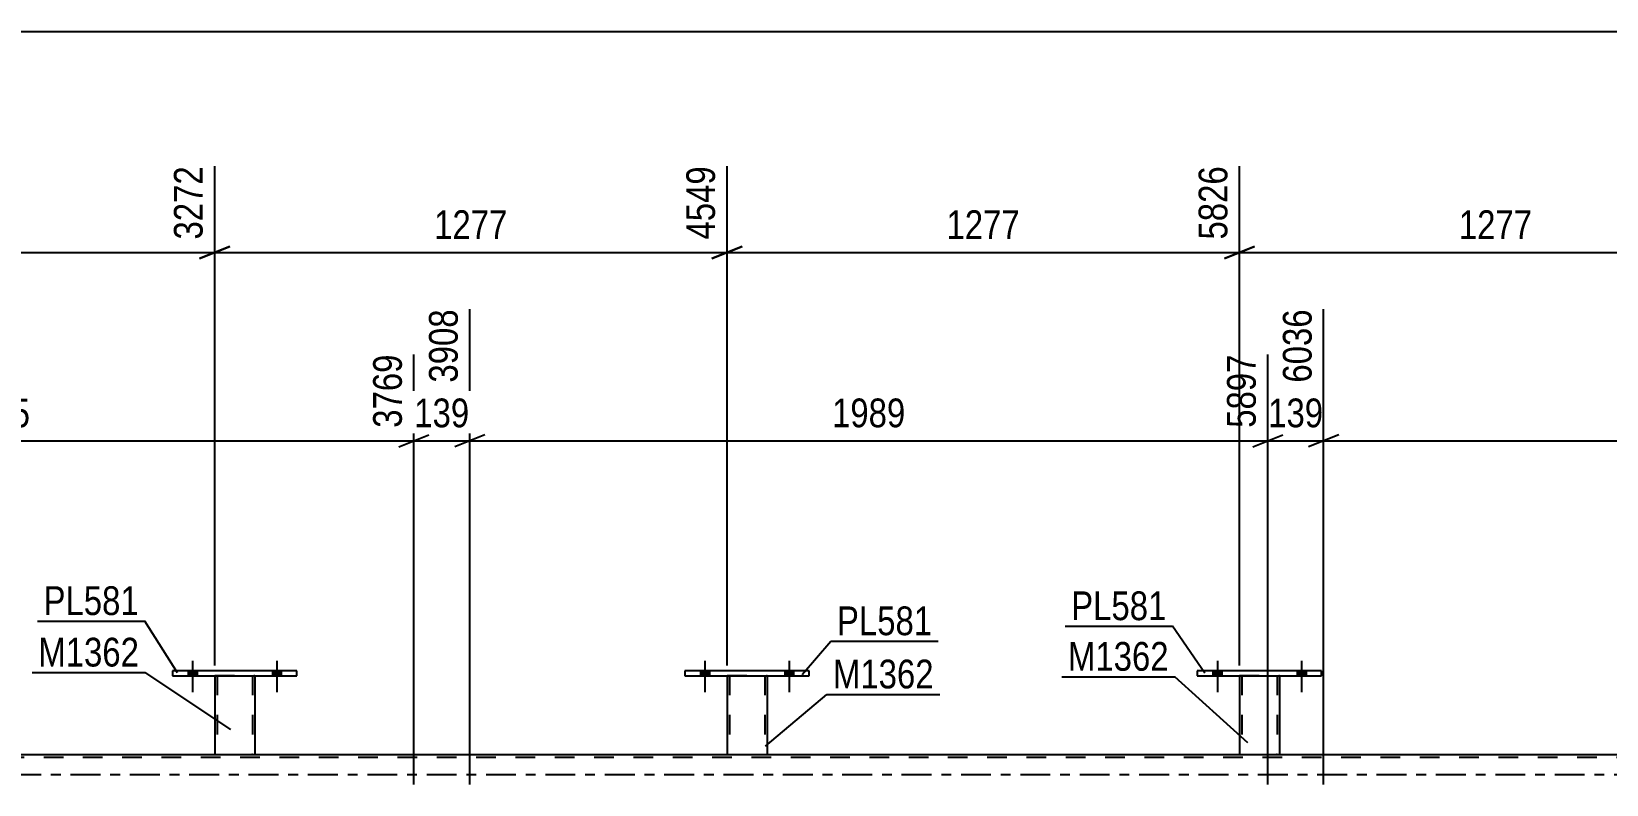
# Model space of a CAD drawing. Header units: millimetres. Extents: x 0 to 841, y 0 to 594.
# Drawn here: x 162.5 to 319.6, y 436.5 to 511.6 of the extents above; entities that cross this region are included whole.
import ezdxf

# ---------------------------------------------------------------- set-up
doc = ezdxf.new("R2010")
doc.units = ezdxf.units.MM
doc.linetypes.add('DXK_LINE_DOT2', pattern=[3.9198, 1.9599, -1.9599])
doc.linetypes.add('DXK_LINE_DOT3', pattern=[5.9187, 2.979, -0.9799, 0.9799, -0.9799])
doc.styles.add('Arial Narrow', font='ARIALN.TTF', dxfattribs={"height": 0.2})

# ---------------------------------------------------------------- blocks, each defined once
blk = doc.blocks.new('Bolt-318887959-3902 - 3653')
at = {"linetype": 'Continuous'}
for points in [[(229.25, 447.37), (230.13, 447.37), (230.13, 447.85), (229.25, 447.85)], [(237.65, 447.37), (238.53, 447.37), (238.53, 447.85), (237.65, 447.85)]]:
    blk.add_hatch(color=1, dxfattribs=at).paths.add_polyline_path(points)
at = {"color": 1, "linetype": 'Continuous'}
for p, q in [((229.25, 447.85), (229.25, 447.37)), ((229.69, 448.85), (229.69, 445.73)), ((230.13, 447.85), (230.13, 447.37)), ((237.65, 447.85), (237.65, 447.37)), ((238.09, 448.85), (238.09, 445.73)), ((238.53, 447.85), (238.53, 447.37))]:
    blk.add_line(p, q, dxfattribs=at)
blk = doc.blocks.new('Bolt-318887959-3656 - 3653')
at = {"linetype": 'Continuous'}
for points in [[(178.17, 447.37), (179.05, 447.37), (179.05, 447.85), (178.17, 447.85)], [(186.57, 447.37), (187.45, 447.37), (187.45, 447.85), (186.57, 447.85)]]:
    blk.add_hatch(color=1, dxfattribs=at).paths.add_polyline_path(points)
at = {"color": 1, "linetype": 'Continuous'}
for p, q in [((178.17, 447.85), (178.17, 447.37)), ((178.61, 448.85), (178.61, 445.73)), ((179.05, 447.85), (179.05, 447.37)), ((186.57, 447.85), (186.57, 447.37)), ((187.01, 448.85), (187.01, 445.73)), ((187.45, 447.85), (187.45, 447.37))]:
    blk.add_line(p, q, dxfattribs=at)
blk = doc.blocks.new('Bolt-318887959-3657 - 3653')
at = {"linetype": 'Continuous'}
for points in [[(178.17, 447.37), (179.05, 447.37), (179.05, 447.85), (178.17, 447.85)], [(186.57, 447.37), (187.45, 447.37), (187.45, 447.85), (186.57, 447.85)]]:
    blk.add_hatch(color=1, dxfattribs=at).paths.add_polyline_path(points)
at = {"color": 1, "linetype": 'Continuous'}
for p, q in [((178.17, 447.85), (178.17, 447.37)), ((178.61, 448.85), (178.61, 445.73)), ((179.05, 447.85), (179.05, 447.37)), ((186.57, 447.85), (186.57, 447.37)), ((187.01, 448.85), (187.01, 445.73)), ((187.45, 447.85), (187.45, 447.37))]:
    blk.add_line(p, q, dxfattribs=at)
blk = doc.blocks.new('Bolt-318887959-3658 - 3653')
at = {"linetype": 'Continuous'}
for points in [[(229.25, 447.37), (230.13, 447.37), (230.13, 447.85), (229.25, 447.85)], [(237.65, 447.37), (238.53, 447.37), (238.53, 447.85), (237.65, 447.85)]]:
    blk.add_hatch(color=1, dxfattribs=at).paths.add_polyline_path(points)
at = {"color": 1, "linetype": 'Continuous'}
for p, q in [((229.25, 447.85), (229.25, 447.37)), ((229.69, 448.85), (229.69, 445.73)), ((230.13, 447.85), (230.13, 447.37)), ((237.65, 447.85), (237.65, 447.37)), ((238.09, 448.85), (238.09, 445.73)), ((238.53, 447.85), (238.53, 447.37))]:
    blk.add_line(p, q, dxfattribs=at)
blk = doc.blocks.new('Part-318887959-3824 - 3653')
at = {"color": 7, "linetype": 'DXK_LINE_DOT2'}
for p, q in [((282.97, 447.38), (286.97, 447.38)), ((282.97, 447.37), (282.97, 447.38)), ((282.97, 447.38), (282.97, 447.37)), ((283.21, 447.38), (283.21, 439.53)), ((286.73, 447.38), (286.73, 439.53)), ((286.97, 447.38), (286.97, 447.37)), ((286.97, 447.37), (286.97, 447.38)), ((286.71, 439.53), (286.67, 439.53)), ((286.67, 439.53), (286.71, 439.53)), ((286.73, 439.53), (286.71, 439.53)), ((286.71, 439.53), (286.73, 439.53))]:
    blk.add_line(p, q, dxfattribs=at)
at = {"color": 2, "linetype": 'Continuous'}
for p, q in [((282.97, 447.37), (282.97, 439.53)), ((286.97, 447.37), (286.97, 439.53)), ((282.97, 439.53), (286.97, 439.53))]:
    blk.add_line(p, q, dxfattribs=at)
blk = doc.blocks.new('Part-318887959-3794 - 3653')
at = {"color": 7, "linetype": 'DXK_LINE_DOT2'}
for p, q in [((180.81, 447.38), (184.81, 447.38)), ((180.81, 447.37), (180.81, 447.38)), ((180.81, 447.38), (180.81, 447.37)), ((181.05, 447.38), (181.05, 439.53)), ((184.57, 447.38), (184.57, 439.53)), ((184.81, 447.38), (184.81, 447.37)), ((184.81, 447.37), (184.81, 447.38)), ((184.55, 439.53), (184.51, 439.53)), ((184.51, 439.53), (184.55, 439.53)), ((184.57, 439.53), (184.55, 439.53)), ((184.55, 439.53), (184.57, 439.53))]:
    blk.add_line(p, q, dxfattribs=at)
at = {"color": 2, "linetype": 'Continuous'}
for p, q in [((180.81, 447.37), (180.81, 439.53)), ((184.81, 447.37), (184.81, 439.53)), ((180.81, 439.53), (184.81, 439.53))]:
    blk.add_line(p, q, dxfattribs=at)
blk = doc.blocks.new('Part-318887959-3890 - 3653')
at = {"color": 7, "linetype": 'DXK_LINE_DOT2'}
for p, q in [((231.89, 447.38), (235.89, 447.38)), ((231.89, 447.37), (231.89, 447.38)), ((231.89, 447.38), (231.89, 447.37)), ((232.13, 447.38), (232.13, 439.53)), ((235.65, 447.38), (235.65, 439.53)), ((235.89, 447.38), (235.89, 447.37)), ((235.89, 447.37), (235.89, 447.38)), ((235.59, 439.53), (235.63, 439.53)), ((235.59, 439.53), (235.63, 439.53)), ((235.63, 439.53), (235.65, 439.53)), ((235.63, 439.53), (235.65, 439.53))]:
    blk.add_line(p, q, dxfattribs=at)
at = {"color": 2, "linetype": 'Continuous'}
for p, q in [((231.89, 447.37), (231.89, 439.53)), ((235.89, 447.37), (235.89, 439.53)), ((231.89, 439.53), (235.89, 439.53))]:
    blk.add_line(p, q, dxfattribs=at)
blk = doc.blocks.new('Part-318887959-3789 - 3653')
at = {"color": 2, "linetype": 'Continuous'}
for p, q in [((176.61, 447.85), (176.61, 447.37)), ((189.01, 447.85), (176.61, 447.85)), ((189.01, 447.37), (189.01, 447.85)), ((176.61, 447.37), (189.01, 447.37))]:
    blk.add_line(p, q, dxfattribs=at)
blk = doc.blocks.new('Part-318887959-3885 - 3653')
at = {"color": 2, "linetype": 'Continuous'}
for p, q in [((227.69, 447.85), (227.69, 447.37)), ((240.09, 447.85), (227.69, 447.85)), ((240.09, 447.37), (240.09, 447.85)), ((227.69, 447.37), (240.09, 447.37))]:
    blk.add_line(p, q, dxfattribs=at)
blk = doc.blocks.new('Part-318887959-3895 - 3653')
at = {"color": 2, "linetype": 'Continuous'}
for p, q in [((278.77, 447.85), (278.77, 447.37)), ((291.17, 447.85), (278.77, 447.85)), ((291.17, 447.37), (291.17, 447.85)), ((278.77, 447.37), (291.17, 447.37))]:
    blk.add_line(p, q, dxfattribs=at)
blk = doc.blocks.new('Bolt-318887959-3903 - 3653')
at = {"linetype": 'Continuous'}
for points in [[(280.33, 447.37), (281.21, 447.37), (281.21, 447.85), (280.33, 447.85)], [(288.73, 447.37), (289.61, 447.37), (289.61, 447.85), (288.73, 447.85)]]:
    blk.add_hatch(color=1, dxfattribs=at).paths.add_polyline_path(points)
at = {"color": 1, "linetype": 'Continuous'}
for p, q in [((280.33, 447.85), (280.33, 447.37)), ((280.77, 448.85), (280.77, 445.73)), ((281.21, 447.85), (281.21, 447.37)), ((288.73, 447.85), (288.73, 447.37)), ((289.17, 448.85), (289.17, 445.73)), ((289.61, 447.85), (289.61, 447.37))]:
    blk.add_line(p, q, dxfattribs=at)
blk = doc.blocks.new('Bolt-318887959-3904 - 3653')
at = {"linetype": 'Continuous'}
for points in [[(280.33, 447.37), (281.21, 447.37), (281.21, 447.85), (280.33, 447.85)], [(288.73, 447.37), (289.61, 447.37), (289.61, 447.85), (288.73, 447.85)]]:
    blk.add_hatch(color=1, dxfattribs=at).paths.add_polyline_path(points)
at = {"color": 1, "linetype": 'Continuous'}
for p, q in [((280.33, 447.85), (280.33, 447.37)), ((280.77, 448.85), (280.77, 445.73)), ((281.21, 447.85), (281.21, 447.37)), ((288.73, 447.85), (288.73, 447.37)), ((289.17, 448.85), (289.17, 445.73)), ((289.61, 447.85), (289.61, 447.37))]:
    blk.add_line(p, q, dxfattribs=at)
blk = doc.blocks.new('Part-318887959-4097 - 3653')
at = {"color": 2, "linetype": 'Continuous'}
blk.add_line((107.25, 439.53), (608.66, 439.53), dxfattribs=at)
at = {"color": 7, "linetype": 'DXK_LINE_DOT2'}
blk.add_line((608.66, 439.21), (107.25, 439.21), dxfattribs=at)
at = {"color": 7, "linetype": 'DXK_LINE_DOT3'}
blk.add_line((107.25, 437.53), (608.66, 437.53), dxfattribs=at)
blk = doc.blocks.new('StraightDimension-318887959-6467 - 5512')
at = {"color": 7, "linetype": 'Continuous'}
blk.add_line((64.14, 511.57), (771.88, 511.57), dxfattribs=at)
blk = doc.blocks.new('StraightDimension-318887959-4771 - 3653')
at = {"color": 7, "linetype": 'Continuous'}
for p, q in [((291.37, 436.53), (291.37, 483.89)), ((285.8, 436.53), (285.8, 479.39)), ((284.3, 470.18), (287.3, 471.38)), ((292.87, 471.38), (289.87, 470.18)), ((285.8, 470.78), (291.37, 470.78))]:
    blk.add_line(p, q, dxfattribs=at)
at = {"color": 0}
blk.add_wipeout([(291.93, 471.53), (291.93, 475.73), (285.24, 475.73), (285.24, 471.53)], dxfattribs=at)
at = {"color": 3, "style": 'Arial Narrow'}
blk.add_text('139', height=2.863, dxfattribs=at).set_placement((285.84, 472.13))
at = {"color": 0, "linetype": 'Continuous'}
blk.add_wipeout([(290.77, 484.49), (286.57, 484.49), (286.57, 475.98), (290.77, 475.98)], dxfattribs=at)
at = {"color": 3, "linetype": 'Continuous', "style": 'Arial Narrow'}
blk.add_text('6036', height=2.863, rotation=90.0002, dxfattribs=at).set_placement((290.17, 476.58))
blk = doc.blocks.new('StraightDimension-318887959-4752 - 3653')
at = {"color": 7, "linetype": 'Continuous'}
for p, q in [((206.24, 436.53), (206.24, 483.89)), ((285.8, 436.53), (285.8, 479.39)), ((207.74, 471.38), (204.74, 470.18)), ((284.3, 470.18), (287.3, 471.38)), ((206.24, 470.78), (285.8, 470.78))]:
    blk.add_line(p, q, dxfattribs=at)
at = {"color": 0, "linetype": 'Continuous'}
blk.add_wipeout([(285.2, 479.99), (281, 479.99), (281, 471.48), (285.2, 471.48)], dxfattribs=at)
at = {"color": 0}
blk.add_wipeout([(250.28, 471.53), (250.28, 475.73), (241.76, 475.73), (241.76, 471.53)], dxfattribs=at)
at = {"color": 3, "linetype": 'Continuous', "style": 'Arial Narrow'}
blk.add_text('5897', height=2.863, rotation=90.0002, dxfattribs=at).set_placement((284.6, 472.08))
at = {"color": 3, "style": 'Arial Narrow'}
blk.add_text('1989', height=2.863, dxfattribs=at).set_placement((242.36, 472.13))
blk = doc.blocks.new('StraightDimension-318887959-5120 - 3653')
at = {"color": 7, "linetype": 'Continuous'}
for p, q in [((231.89, 448.38), (231.89, 498.15)), ((282.97, 448.38), (282.97, 498.15)), ((233.39, 490.14), (230.39, 488.94)), ((281.47, 488.94), (284.47, 490.14)), ((231.89, 489.54), (282.97, 489.54))]:
    blk.add_line(p, q, dxfattribs=at)
at = {"color": 0, "linetype": 'Continuous'}
blk.add_wipeout([(282.37, 498.75), (278.17, 498.75), (278.17, 490.24), (282.37, 490.24)], dxfattribs=at)
at = {"color": 0}
blk.add_wipeout([(261.69, 490.29), (261.69, 494.49), (253.17, 494.49), (253.17, 490.29)], dxfattribs=at)
at = {"color": 3, "linetype": 'Continuous', "style": 'Arial Narrow'}
blk.add_text('5826', height=2.863, rotation=90.0002, dxfattribs=at).set_placement((281.77, 490.84))
at = {"color": 3, "style": 'Arial Narrow'}
blk.add_text('1277', height=2.863, dxfattribs=at).set_placement((253.77, 490.89))
blk = doc.blocks.new('StraightDimension-318887959-5100 - 3653')
at = {"color": 7, "linetype": 'Continuous'}
for p, q in [((129.73, 448.38), (129.73, 498.15)), ((180.81, 448.38), (180.81, 498.15)), ((131.23, 490.14), (128.23, 488.94)), ((179.31, 488.94), (182.31, 490.14)), ((129.73, 489.54), (180.81, 489.54))]:
    blk.add_line(p, q, dxfattribs=at)
at = {"color": 0, "linetype": 'Continuous'}
blk.add_wipeout([(180.21, 498.75), (176.01, 498.75), (176.01, 490.24), (180.21, 490.24)], dxfattribs=at)
at = {"color": 0}
blk.add_wipeout([(159.53, 490.29), (159.53, 494.49), (151.01, 494.49), (151.01, 490.29)], dxfattribs=at)
at = {"color": 3, "linetype": 'Continuous', "style": 'Arial Narrow'}
blk.add_text('3272', height=2.863, rotation=90.0002, dxfattribs=at).set_placement((179.61, 490.84))
at = {"color": 3, "style": 'Arial Narrow'}
blk.add_text('1277', height=2.863, dxfattribs=at).set_placement((151.61, 490.89))
blk = doc.blocks.new('StraightDimension-318887959-5110 - 3653')
at = {"color": 7, "linetype": 'Continuous'}
for p, q in [((180.81, 448.38), (180.81, 498.15)), ((231.89, 448.38), (231.89, 498.15)), ((182.31, 490.14), (179.31, 488.94)), ((230.39, 488.94), (233.39, 490.14)), ((180.81, 489.54), (231.89, 489.54))]:
    blk.add_line(p, q, dxfattribs=at)
at = {"color": 0, "linetype": 'Continuous'}
blk.add_wipeout([(231.29, 498.75), (227.09, 498.75), (227.09, 490.24), (231.29, 490.24)], dxfattribs=at)
at = {"color": 0}
blk.add_wipeout([(210.61, 490.29), (210.61, 494.49), (202.09, 494.49), (202.09, 490.29)], dxfattribs=at)
at = {"color": 3, "linetype": 'Continuous', "style": 'Arial Narrow'}
blk.add_text('4549', height=2.863, rotation=90.0002, dxfattribs=at).set_placement((230.69, 490.84))
at = {"color": 3, "style": 'Arial Narrow'}
blk.add_text('1277', height=2.863, dxfattribs=at).set_placement((202.69, 490.89))
blk = doc.blocks.new('StraightDimension-318887959-4716 - 3653')
at = {"color": 7, "linetype": 'Continuous'}
for p, q in [((116.85, 436.53), (116.85, 479.39)), ((200.67, 436.53), (200.67, 479.39)), ((118.35, 471.38), (115.35, 470.18)), ((199.17, 470.18), (202.17, 471.38)), ((116.85, 470.78), (200.67, 470.78))]:
    blk.add_line(p, q, dxfattribs=at)
at = {"color": 0, "linetype": 'Continuous'}
blk.add_wipeout([(200.07, 479.99), (195.87, 479.99), (195.87, 471.48), (200.07, 471.48)], dxfattribs=at)
at = {"color": 0}
blk.add_wipeout([(163.01, 471.53), (163.01, 475.73), (154.5, 475.73), (154.5, 471.53)], dxfattribs=at)
at = {"color": 3, "linetype": 'Continuous', "style": 'Arial Narrow'}
blk.add_text('3769', height=2.863, rotation=90.0002, dxfattribs=at).set_placement((199.47, 472.08))
at = {"color": 3, "style": 'Arial Narrow'}
blk.add_text('2095', height=2.863, dxfattribs=at).set_placement((155.1, 472.13))
blk = doc.blocks.new('StraightDimension-318887959-4733 - 3653')
at = {"color": 7, "linetype": 'Continuous'}
for p, q in [((206.24, 436.53), (206.24, 483.89)), ((200.67, 436.53), (200.67, 479.39)), ((199.17, 470.18), (202.17, 471.38)), ((207.74, 471.38), (204.74, 470.18)), ((200.67, 470.78), (206.24, 470.78))]:
    blk.add_line(p, q, dxfattribs=at)
at = {"color": 0}
blk.add_wipeout([(206.8, 471.53), (206.8, 475.73), (200.11, 475.73), (200.11, 471.53)], dxfattribs=at)
at = {"color": 3, "style": 'Arial Narrow'}
blk.add_text('139', height=2.863, dxfattribs=at).set_placement((200.71, 472.13))
at = {"color": 0, "linetype": 'Continuous'}
blk.add_wipeout([(205.64, 484.49), (201.44, 484.49), (201.44, 475.98), (205.64, 475.98)], dxfattribs=at)
at = {"color": 3, "linetype": 'Continuous', "style": 'Arial Narrow'}
blk.add_text('3908', height=2.863, rotation=90.0002, dxfattribs=at).set_placement((205.04, 476.58))
blk = doc.blocks.new('StraightDimension-318887959-4790 - 3653')
at = {"color": 7, "linetype": 'Continuous'}
for p, q in [((291.37, 436.53), (291.37, 483.89)), ((370.93, 436.53), (370.93, 479.39)), ((292.87, 471.38), (289.87, 470.18)), ((369.43, 470.18), (372.43, 471.38)), ((291.37, 470.78), (370.93, 470.78))]:
    blk.add_line(p, q, dxfattribs=at)
at = {"color": 0, "linetype": 'Continuous'}
blk.add_wipeout([(370.33, 479.99), (366.13, 479.99), (366.13, 471.48), (370.33, 471.48)], dxfattribs=at)
at = {"color": 0}
blk.add_wipeout([(335.41, 471.53), (335.41, 475.73), (326.9, 475.73), (326.9, 471.53)], dxfattribs=at)
at = {"color": 3, "linetype": 'Continuous', "style": 'Arial Narrow'}
blk.add_text('8025', height=2.863, rotation=90.0002, dxfattribs=at).set_placement((369.73, 472.08))
at = {"color": 3, "style": 'Arial Narrow'}
blk.add_text('1989', height=2.863, dxfattribs=at).set_placement((327.5, 472.13))
blk = doc.blocks.new('StraightDimension-318887959-5130 - 3653')
at = {"color": 7, "linetype": 'Continuous'}
for p, q in [((282.97, 448.38), (282.97, 498.15)), ((334.05, 448.38), (334.05, 498.15)), ((284.47, 490.14), (281.47, 488.94)), ((332.55, 488.94), (335.55, 490.14)), ((282.97, 489.54), (334.05, 489.54))]:
    blk.add_line(p, q, dxfattribs=at)
at = {"color": 0, "linetype": 'Continuous'}
blk.add_wipeout([(333.45, 498.75), (329.25, 498.75), (329.25, 490.24), (333.45, 490.24)], dxfattribs=at)
at = {"color": 0}
blk.add_wipeout([(312.77, 490.29), (312.77, 494.49), (304.25, 494.49), (304.25, 490.29)], dxfattribs=at)
at = {"color": 3, "linetype": 'Continuous', "style": 'Arial Narrow'}
blk.add_text('7103', height=2.863, rotation=90.0002, dxfattribs=at).set_placement((332.85, 490.84))
at = {"color": 3, "style": 'Arial Narrow'}
blk.add_text('1277', height=2.863, dxfattribs=at).set_placement((304.85, 490.89))
blk = doc.blocks.new('Mark-318887959-3785 - 3653')
at = {"color": 0}
blk.add_wipeout([(173.25, 453.42), (173.25, 456.42), (163.75, 456.42), (163.75, 453.42)], dxfattribs=at)
blk.add_wipeout([(173.25, 453.42), (173.25, 456.42), (163.75, 456.42), (163.75, 453.42)], dxfattribs=at)
at = {"color": 30, "linetype": 'Continuous'}
for p in [(163.15, 452.82), (177.1, 447.65)]:
    blk.add_line(p, (173.85, 452.82), dxfattribs=at)
at = {"color": 3, "style": 'Arial Narrow'}
blk.add_text('PL581', height=2.863, dxfattribs=at).set_placement((163.75, 453.42))
blk = doc.blocks.new('Mark-318887959-3886 - 3653')
at = {"color": 0}
blk.add_wipeout([(252.5, 446.11), (252.5, 449.11), (242.45, 449.11), (242.45, 446.11)], dxfattribs=at)
blk.add_wipeout([(252.5, 446.11), (252.5, 449.11), (242.45, 449.11), (242.45, 446.11)], dxfattribs=at)
at = {"color": 30, "linetype": 'Continuous'}
for p, q in [((235.73, 440.36), (241.85, 445.51)), ((241.85, 445.51), (253.1, 445.51))]:
    blk.add_line(p, q, dxfattribs=at)
at = {"color": 3, "style": 'Arial Narrow'}
blk.add_text('M1362', height=2.863, dxfattribs=at).set_placement((242.45, 446.11))
blk = doc.blocks.new('Mark-318887959-3790 - 3653')
at = {"color": 0}
blk.add_wipeout([(173.28, 448.29), (173.28, 451.29), (163.23, 451.29), (163.23, 448.29)], dxfattribs=at)
blk.add_wipeout([(173.28, 448.29), (173.28, 451.29), (163.23, 451.29), (163.23, 448.29)], dxfattribs=at)
at = {"color": 30, "linetype": 'Continuous'}
for p in [(162.63, 447.69), (182.42, 442.02)]:
    blk.add_line(p, (173.88, 447.69), dxfattribs=at)
at = {"color": 3, "style": 'Arial Narrow'}
blk.add_text('M1362', height=2.863, dxfattribs=at).set_placement((163.23, 448.29))
blk = doc.blocks.new('Mark-318887959-3820 - 3653')
at = {"color": 0}
blk.add_wipeout([(275.94, 447.87), (275.94, 450.87), (265.88, 450.87), (265.88, 447.87)], dxfattribs=at)
blk.add_wipeout([(275.94, 447.87), (275.94, 450.87), (265.88, 450.87), (265.88, 447.87)], dxfattribs=at)
at = {"color": 30, "linetype": 'Continuous'}
for p in [(265.28, 447.27), (283.82, 440.7)]:
    blk.add_line(p, (276.54, 447.27), dxfattribs=at)
at = {"color": 3, "style": 'Arial Narrow'}
blk.add_text('M1362', height=2.863, dxfattribs=at).set_placement((265.88, 447.87))
blk = doc.blocks.new('Mark-318887959-3881 - 3653')
at = {"color": 0}
blk.add_wipeout([(252.35, 451.41), (252.35, 454.41), (242.85, 454.41), (242.85, 451.41)], dxfattribs=at)
blk.add_wipeout([(252.35, 451.41), (252.35, 454.41), (242.85, 454.41), (242.85, 451.41)], dxfattribs=at)
at = {"color": 30, "linetype": 'Continuous'}
for p, q in [((239.37, 447.49), (242.25, 450.81)), ((242.25, 450.81), (252.95, 450.81))]:
    blk.add_line(p, q, dxfattribs=at)
at = {"color": 3, "style": 'Arial Narrow'}
blk.add_text('PL581', height=2.863, dxfattribs=at).set_placement((242.85, 451.41))
blk = doc.blocks.new('Mark-318887959-3891 - 3653')
at = {"color": 0}
blk.add_wipeout([(275.71, 452.91), (275.71, 455.91), (266.2, 455.91), (266.2, 452.91)], dxfattribs=at)
blk.add_wipeout([(275.71, 452.91), (275.71, 455.91), (266.2, 455.91), (266.2, 452.91)], dxfattribs=at)
at = {"color": 30, "linetype": 'Continuous'}
for p in [(265.6, 452.31), (279.52, 447.62)]:
    blk.add_line(p, (276.31, 452.31), dxfattribs=at)
at = {"color": 3, "style": 'Arial Narrow'}
blk.add_text('PL581', height=2.863, dxfattribs=at).set_placement((266.2, 452.91))

msp = doc.modelspace()

# ---------------------------------------------------------------- block references
for name in ['StraightDimension-318887959-6467 - 5512', 'Part-318887959-3789 - 3653', 'Bolt-318887959-3656 - 3653', 'Bolt-318887959-3657 - 3653', 'Part-318887959-3885 - 3653', 'Bolt-318887959-3902 - 3653', 'Bolt-318887959-3658 - 3653', 'Part-318887959-3895 - 3653', 'Bolt-318887959-3903 - 3653', 'Bolt-318887959-3904 - 3653', 'Part-318887959-3794 - 3653', 'Part-318887959-3890 - 3653', 'Part-318887959-3824 - 3653', 'Part-318887959-4097 - 3653']:
    msp.add_blockref(name, (0, 0))

# ---------------------------------------------------------------- next in the draw order: block references
for name in ['StraightDimension-318887959-5100 - 3653', 'StraightDimension-318887959-4771 - 3653']:
    msp.add_blockref(name, (0, 0))

# ---------------------------------------------------------------- next in the draw order: block references
for name in ['StraightDimension-318887959-4752 - 3653', 'StraightDimension-318887959-4790 - 3653']:
    msp.add_blockref(name, (0, 0))

# ---------------------------------------------------------------- next in the draw order: block references
msp.add_blockref('StraightDimension-318887959-5120 - 3653', (0, 0))

# ---------------------------------------------------------------- next in the draw order: block references
for name in ['StraightDimension-318887959-5110 - 3653', 'StraightDimension-318887959-5130 - 3653', 'Mark-318887959-3886 - 3653']:
    msp.add_blockref(name, (0, 0))

# ---------------------------------------------------------------- next in the draw order: block references
for name in ['StraightDimension-318887959-4716 - 3653', 'Mark-318887959-3881 - 3653', 'Mark-318887959-3820 - 3653']:
    msp.add_blockref(name, (0, 0))

# ---------------------------------------------------------------- next in the draw order: block references
for name in ['StraightDimension-318887959-4733 - 3653', 'Mark-318887959-3785 - 3653', 'Mark-318887959-3891 - 3653']:
    msp.add_blockref(name, (0, 0))

# ---------------------------------------------------------------- next in the draw order: block references
msp.add_blockref('Mark-318887959-3790 - 3653', (0, 0))

doc.saveas('drawing.dxf')
